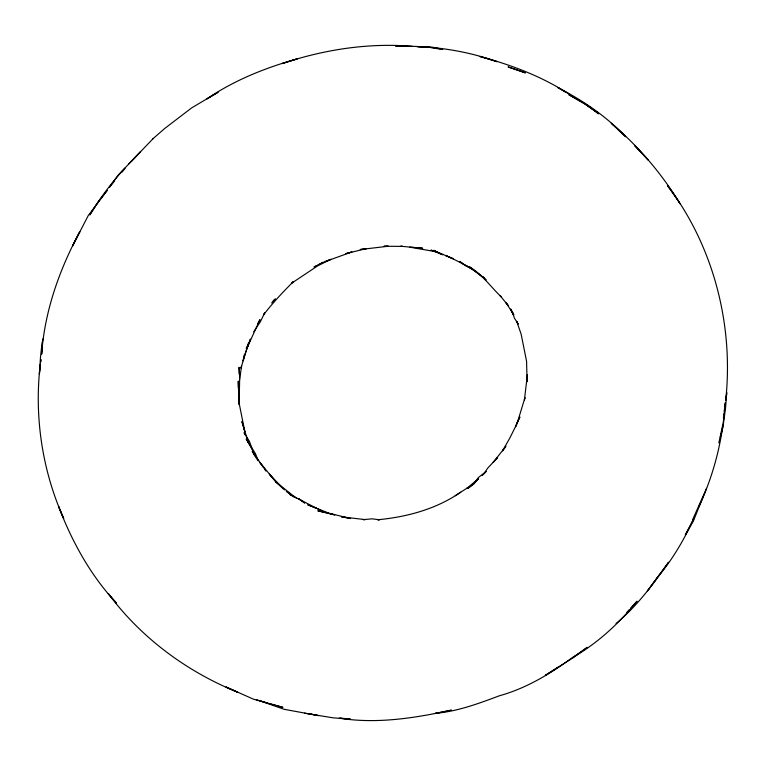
<?xml version="1.0" encoding="UTF-8"?>
<svg xmlns="http://www.w3.org/2000/svg" width="766" height="766" viewBox="0 0 766 766"><rect width="100%" height="100%" fill="white"/><g stroke="black" fill="none" stroke-linecap="round" stroke-linejoin="round"><path stroke-width="1.15" d="M239.318 404.371C238.906 392.039 240.361 379.658 239.04 367.307L239.145 373.913M40.215 366.311L39.392 374.153L40.464 357.454L42.025 343.044L43.174 338.591M40.694 361.83L40.924 359.589L40.608 361.878M723.42 418.332L723.956 413.659M724.224 411.323L724.885 405.473C722.635 440.105 713.845 474.413 699.224 505.895L698.621 507.159M42.503 347.333L41.651 354.17C44.61 311.245 59.432 269.479 79.788 231.772L72.713 245.704L88.234 215.591L107.278 190.294L97.952 202.291L89.804 214.93C99.944 198.289 111.654 182.538 124.848 168.185M40.292 364.166C34.097 416.378 42.187 470.506 63.693 518.515L58.618 506.47C71.994 541.744 90.56 575.362 116.422 603.12L108.284 593.564C141.049 637.858 186.942 671.763 237.939 692.349L226.027 686.987L253.546 699.214L282.951 707.363L268.636 703.427M724.971 405.185L725.297 402.897M725.785 399.479C733.713 324.535 713.366 245.618 667.454 185.535L679.48 202.607M725.019 405.051L725.354 402.725M725.699 400.388L726.762 392.623L725.507 408.393L722.893 427.476L720.299 437.396M239.327 381.621L241.577 366.043L241.012 368.197L245.206 353.557L250.434 339.089L247.466 347.008L259.952 319.642L257.692 323.827M244.153 354.993L243.109 360.872L248.529 343.302L246.183 348.406M718.853 442.911L722.625 425.35M517.969 421.147L515.528 426.758L519.875 416.934L518.448 420.094M692.684 519.53L706.549 488.344L693.412 520.918L685.331 534.821L693.785 518.639C684.249 539.331 672.759 559.276 657.956 576.674M253.699 331.831L260.383 321.73L264.825 312.652L263.447 314.998C272.543 303.097 282.702 292.286 293.397 281.591L291.827 283.075L317.871 265.735L330.998 259.31L325.588 261.35M648.802 589.131L647.394 591.065L668.574 562.215C653.216 584.372 636.948 606.193 616.065 623.524M650.21 587.206L657.247 577.564M506.02 446.205L502.515 450.848L509.811 438.095L516.092 425.417L518.505 418.839L524.959 397.64L524.423 399.957L527.401 374.794L527.085 381.717L526.568 361.293L521.148 334.177L516.715 321.337L518.161 324.095L514.417 318.11L512.138 311.781L513.785 315.161L510.692 309.024L513.584 314.548L505.943 302.599L508.394 305.797L500.093 295.628L501.223 296.835C490.527 286.714 482.197 274.209 469.213 266.664L486.104 279.916L482.839 276.909L484.438 278.077M505.301 447.095L493.132 462.444L497.613 457.58L487.942 467.863L484.514 472.737L478.357 477.572L474.135 483.585L468.141 488.181L474.135 483.585L478.568 478.645L467.069 488.114L467.825 487.636L455.195 495.736M114.373 181.245L109.385 187.316L118.414 174.82L153.21 138.512M121.756 172.407L124.858 168.769M271.652 302.982L275.387 298.75M486.075 471.588L482.13 475.552M626.866 612.321L629.212 609.755M630.772 608.041L637.025 601.195C619.311 623.007 598.265 642.674 573.868 656.749L587.254 647.347L573.973 657.228L545.363 675.315L558.902 666.698M131.091 161.645L140.599 151.716L128.784 163.867M273.175 301L274.649 299.458M483.04 474.594L485.998 471.502M152.491 139.153L164.613 128.554L191.682 107.872L218.406 92.016M573.064 657.037C550.687 673.601 526.462 688.28 499.432 695.767C478.626 703.542 457.388 711.49 435.117 713.376L451.433 710.149C414.846 718.068 376.594 724.196 339.271 718.154M460.749 492.165C436.409 509.055 407.167 516.973 377.753 519.76L379.467 519.769L372.161 518.831L363.314 519.635L365.19 519.607L341.387 516.82L350.569 518.544L328.987 513.21L307.779 504.775L316.492 508.394M217.611 92.571L207.011 98.843C234.176 80.239 265.457 67.791 297.074 58.925M317.88 265.132L323.424 262.163L317.88 264.969M314.175 266.855L316.961 265.438M314.175 266.961L316.032 266.08M324.478 261.828L351.91 251.928L345.801 253.632L366.34 248.634L360.24 249.525L388.247 246.24L384.053 246.212M297.026 58.972L282.204 63.578C323.846 49.618 368.369 42.647 412.271 46.333M406.363 46.42L395.744 46.286C429.946 45.433 464.732 50.116 497.019 61.673L480.023 56.521C511.113 64.813 541.639 76.341 568.745 93.902M384.34 246.24L402.523 246.403L400.771 246.24L422.708 248.241L409.8 247.188L436.831 251.861L453.261 258.736L445.544 255.48C459.332 261.618 472.622 268.55 484.284 278.154M417.977 46.659L432.579 47.224L442.691 49.311M416.963 46.669L429.889 47.435L441.408 49.33M340.401 718.087L350.455 719.13L333.239 717.847L304.514 713.213M308.363 713.529L318.397 715.597L284.224 709.316L256.38 699.636M259.722 700.622L267.525 703.073M459.744 261.436L465.441 265.4L472.44 269.019L464.378 264.873L459.849 261.599M465.441 265.4L467.375 266.396M318.388 509.237L324.391 512.339L289.567 494.271L291.473 495.209L286.264 491.178L293.56 496.981M565.71 92.255L557.61 87.439C582.553 100.241 606.308 116.26 625.659 136.731L611.23 123.269C638.337 146.182 661.69 173.499 680.093 203.833M296.605 498.398L275.358 481.613L284.425 489.886M598.447 113.904L587.12 105.114L590.193 107.508M282.913 488.22L269.335 474.154L275.147 480.971L259.875 462.463L263.293 467.203M264.663 469.098L266.032 470.994L252.225 451.337L257.567 460.05M245.532 435.423L244.086 432.656L249.429 441.379L254.762 455.799M258.228 460.787L255.451 453.692L246.202 439.023L252.34 449.766M253.527 452.811L254.322 454.832M246.719 438.468L248.299 442.518L241.912 421.578L244.852 431.823L239.432 404.707L238.59 393.379M238.36 387.788L238.255 381.181L239.03 404.553M325.435 512.492L317.813 510.817L334.732 514.915L325.435 512.492M436.831 251.861L431.076 250.147L442.662 254.762L433.767 250.31L436.831 251.861M523.331 72.071L508.059 66.92L525.352 72.894L523.331 72.071M300.368 499.662L298.443 498.666L304.686 503.061L300.368 499.662M583.003 102.596L568.889 94.735L585.224 104.272L598.552 113.291L583.003 102.596M645.862 157.413L634.468 145.349L648.103 159.96L645.862 157.413"/></g></svg>
